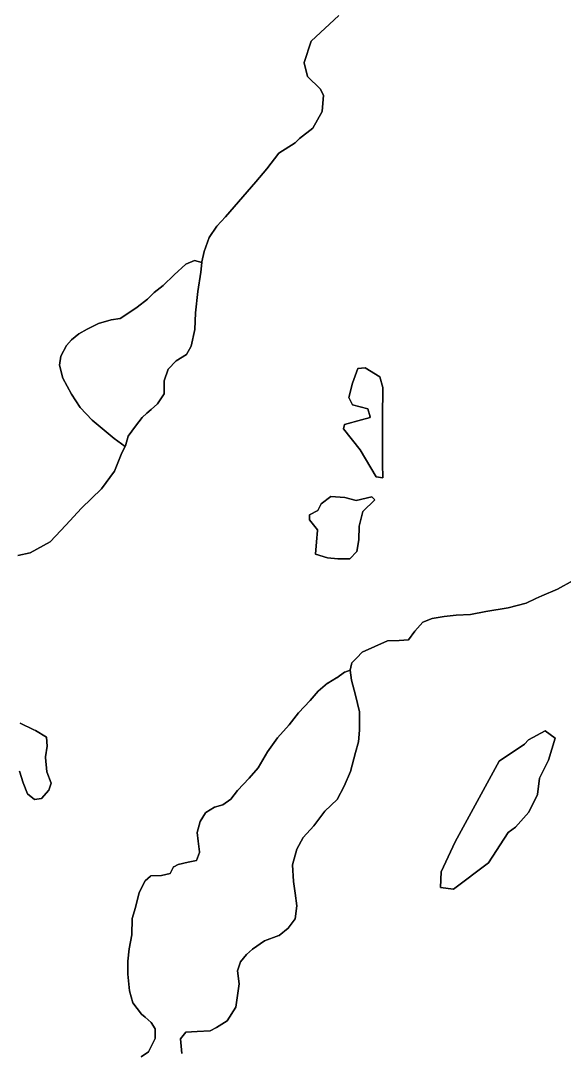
# Model space of a CAD drawing. Header units: inches. Extents: x 288635 to 1232953, y 676945 to 1655780.
# Drawn here: x 487609 to 499888, y 1500510 to 1523862 of the extents above; entities that cross this region are included whole.
import ezdxf

# ---------------------------------------------------------------- set-up
doc = ezdxf.new("R2010")
doc.units = ezdxf.units.IN
doc.header["$MEASUREMENT"] = 0

msp = doc.modelspace()

# ---------------------------------------------------------------- linework, layer by layer
at = {"color": 1}
for points in [[(494796.2066, 1523978.8426), (494167.5553, 1523394.6415), (494008.805, 1522918.3905), (494010.7308, 1522910.6871), (494008.805, 1522904.9096), (494085.0052, 1522600.109), (494370.0042, 1522321.1985), (494446.3216, 1522175.327), (494415.2049, 1521809.7052), (494206.5319, 1521432.4886), (493909.5741, 1521199.7379), (493806.3063, 1521100.5198), (493437.3039, 1520867.3364), (493171.1927, 1520509.5118), (492922.3902, 1520220.5799), (492625.4325, 1519875.4668), (492232.1641, 1519426.0173), (492039.5428, 1519217.3442), (491862.9734, 1518960.5159), (491750.611, 1518639.4805), (491702.4557, 1518406.7298), (491701.1405, 1518393.6247), (491533.9121, 1518441.4042), (491341.2908, 1518353.1195), (491076.4366, 1518112.3429), (490827.6342, 1517871.5664), (490626.987, 1517711.0487), (490474.4952, 1517566.5827), (490241.7445, 1517381.9874), (490073.2009, 1517269.625), (489856.502, 1517125.159), (489655.8549, 1517093.0555), (489366.923, 1517012.7966), (489110.0947, 1516884.3825), (488925.4993, 1516780.046), (488756.9557, 1516643.6059), (488644.5933, 1516515.1917), (488516.1792, 1516274.4152), (488484.0756, 1516073.768), (488564.3345, 1515776.8103), (488756.9557, 1515415.6454), (488949.577, 1515110.6618), (489222.4571, 1514829.7558), (489720.062, 1514412.4098), (489972.0236, 1514235.037), (489896.6315, 1514088.8035), (489728.0879, 1513671.4575), (489431.1301, 1513278.1891), (488981.6805, 1512836.7654), (488628.5416, 1512451.5229), (488395.7672, 1512202.8776), (488275.4026, 1512074.3063), (487825.953, 1511825.5038), (487545.047, 1511769.3226)], [(487545.047, 1511769.3226), (487825.953, 1511825.5038), (488275.4026, 1512074.3063), (488395.7672, 1512202.8776), (488628.5416, 1512451.5229), (488981.6805, 1512836.7654), (489431.1301, 1513278.1891), (489728.0879, 1513671.4575), (489896.6315, 1514088.8035), (489972.0236, 1514235.037), (489977.123, 1514244.9281), (490035.3005, 1514468.9456), (490203.683, 1514693.4556), (490356.0291, 1514885.8928), (490460.6356, 1514982.1308), (490556.4844, 1515070.3117), (490700.8123, 1515198.6031), (490853.1584, 1515423.1131), (490853.1584, 1515706.3061), (490853.1584, 1515719.787), (490941.3587, 1515984.3881), (491117.7594, 1516168.807), (491350.2876, 1516313.1348), (491462.5426, 1516497.5538), (491542.7248, 1516874.4098), (491558.7612, 1517251.2659), (491606.8705, 1517740.3769), (491679.0344, 1518173.3605), (491701.1405, 1518393.6247), (491702.4557, 1518406.7298), (491750.611, 1518639.4805), (491862.9734, 1518960.5159), (492039.5428, 1519217.3442), (492232.1641, 1519426.0173), (492625.4325, 1519875.4668), (492922.3902, 1520220.5799), (493171.1927, 1520509.5118), (493437.3039, 1520867.3364), (493806.3063, 1521100.5198), (493909.5741, 1521199.7379), (494206.5319, 1521432.4886), (494415.2049, 1521809.7052), (494446.3216, 1522175.327), (494370.0042, 1522321.1985), (494085.0052, 1522600.109), (494008.805, 1522904.9096), (494010.7308, 1522910.6871), (494008.805, 1522918.3905), (494167.5553, 1523394.6415), (494796.2066, 1523978.8426)], [(500089.5058, 1511202.0556), (499736.3669, 1511009.4344), (499383.2279, 1510856.9426), (499244.963, 1510792.419), (499022.0631, 1510688.399), (498620.7688, 1510584.0625), (498115.1381, 1510503.8036), (497770.025, 1510431.5706), (497445.1557, 1510416.1007), (497176.1095, 1510391.4412), (496903.2294, 1510343.2859), (496694.5563, 1510263.0271), (496509.961, 1510054.354), (496365.495, 1509861.7328), (496156.822, 1509845.681), (495891.9678, 1509837.6551), (495320.3712, 1509583.5294), (495201.7417, 1509452.4126), (495089.3793, 1509340.0502), (495082.1574, 1509309.7184), (495049.2498, 1509171.5066), (494926.51, 1509131.6676), (494919.767, 1509126.7636), (494750.1093, 1509003.3762), (494746.3298, 1509001.1085), (494742.1718, 1508998.0845), (494547.1905, 1508881.0957), (494541.7165, 1508877.8113), (494325.2247, 1508701.4106), (494148.824, 1508484.9188), (493884.2229, 1508212.2995), (493675.7494, 1507939.6803), (493411.1483, 1507643.0064), (493186.6383, 1507330.296), (492970.1465, 1506969.4764), (492769.6912, 1506728.93), (492505.0901, 1506456.3107), (492352.7441, 1506255.8553), (492175.6932, 1506132.6895), (491983.8255, 1506076.7281), (491791.3884, 1505956.4549), (491791.0709, 1505955.9257), (491783.4509, 1505951.1632), (491663.1777, 1505750.7079), (491592.1916, 1505506.2006), (491617.2957, 1505305.3687), (491647.1412, 1505066.6041), (491645.8641, 1505063.3403), (491647.1412, 1505053.1232), (491576.5272, 1504872.6653), (491390.4777, 1504833.905), (491165.9677, 1504777.7775), (491069.7491, 1504729.6682), (491068.8041, 1504727.8728), (491061.8116, 1504724.3765), (490983.6697, 1504575.9067), (490789.1116, 1504529.2128), (490548.5652, 1504521.1946), (490542.5327, 1504515.9664), (490540.6277, 1504515.9029), (490420.3545, 1504411.6661), (490284.0449, 1504147.0651), (490203.8627, 1503810.3001), (490123.6806, 1503561.7355), (490115.7594, 1503189.4395), (490059.5349, 1502872.1691), (490027.462, 1502591.5316), (490027.462, 1502300.3203), (490067.5531, 1501923.4643), (490139.717, 1501650.845), (490340.1724, 1501394.2622), (490419.3868, 1501326.7832), (490556.6641, 1501209.8432), (490644.8645, 1501065.5154), (490644.8645, 1501052.0345), (490644.8645, 1500857.0418), (490644.8645, 1500843.5609), (490492.9527, 1500541.103), (490329.4398, 1500432.0945)], [(491247.3218, 1500503.1284), (491220.9025, 1500840.6377), (491337.3021, 1500988.0771), (491598.2075, 1501003.8895), (491887.1394, 1501019.9413), (492028.648, 1501096.5918), (492273.4839, 1501244.8099), (492466.5242, 1501554.6905), (492542.7244, 1502077.9315), (492505.0442, 1502373.5818), (492577.2772, 1502582.2548), (492705.6913, 1502742.7725), (492842.1314, 1502863.1608), (493115.5864, 1503050.6727), (493436.1353, 1503170.8786), (493442.0078, 1503175.3959), (493444.0728, 1503176.1703), (493652.7458, 1503336.688), (493805.2376, 1503553.3869), (493845.367, 1503842.3188), (493805.2376, 1504131.2506), (493773.1341, 1504396.1049), (493749.0564, 1504773.3215), (493845.367, 1505126.4604), (493989.833, 1505391.3146), (494230.6095, 1505656.1689), (494479.412, 1505985.2302), (494760.318, 1506250.0844), (494912.8098, 1506555.068), (495057.2757, 1506884.1293), (495169.6381, 1507309.5012), (495241.8711, 1507550.2778), (495257.9229, 1507815.132), (495257.9229, 1508232.4781), (495169.6381, 1508609.6947), (495081.3534, 1508946.7819), (495049.2498, 1509171.5066), (495082.1574, 1509309.7184), (495089.3793, 1509340.0502), (495201.7417, 1509452.4126), (495320.3712, 1509583.5294), (495891.9678, 1509837.6551), (496156.822, 1509845.681), (496365.495, 1509861.7328), (496509.961, 1510054.354), (496694.5563, 1510263.0271), (496903.2294, 1510343.2859), (497176.1095, 1510391.4412), (497445.1557, 1510416.1007), (497770.025, 1510431.5706), (498115.1381, 1510503.8036), (498620.7688, 1510584.0625), (499022.0631, 1510688.399), (499244.963, 1510792.419), (499383.2279, 1510856.9426), (499736.3669, 1511009.4344), (500089.5058, 1511202.0556)], [(490329.4398, 1500432.0945), (490492.9527, 1500541.103), (490644.8645, 1500843.5609), (490644.8645, 1500857.0418), (490644.8645, 1501052.0345), (490644.8645, 1501065.5154), (490556.6641, 1501209.8432), (490419.3868, 1501326.7832), (490340.1724, 1501394.2622), (490139.717, 1501650.845), (490067.5531, 1501923.4643), (490027.462, 1502300.3203), (490027.462, 1502591.5316), (490059.5349, 1502872.1691), (490115.7594, 1503189.4395), (490123.6806, 1503561.7355), (490203.8627, 1503810.3001), (490284.0449, 1504147.0651), (490420.3545, 1504411.6661), (490540.6277, 1504515.9029), (490542.5327, 1504515.9664), (490548.5652, 1504521.1946), (490789.1116, 1504529.2128), (490983.6697, 1504575.9067), (491061.8116, 1504724.3765), (491068.8041, 1504727.8728), (491069.7491, 1504729.6682), (491165.9677, 1504777.7775), (491390.4777, 1504833.905), (491576.5272, 1504872.6653), (491647.1412, 1505053.1232), (491645.8641, 1505063.3403), (491647.1412, 1505066.6041), (491617.2957, 1505305.3687), (491592.1916, 1505506.2006), (491663.1777, 1505750.7079), (491783.4509, 1505951.1632), (491791.0709, 1505955.9257), (491791.3884, 1505956.4549), (491983.8255, 1506076.7281), (492175.6932, 1506132.6895), (492352.7441, 1506255.8553), (492505.0901, 1506456.3107), (492769.6912, 1506728.93), (492970.1465, 1506969.4764), (493186.6383, 1507330.296), (493411.1483, 1507643.0064), (493675.7494, 1507939.6803), (493884.2229, 1508212.2995), (494148.824, 1508484.9188), (494325.2247, 1508701.4106), (494541.7165, 1508877.8113), (494547.1905, 1508881.0957), (494742.1718, 1508998.0845), (494746.3298, 1509001.1085), (494750.1093, 1509003.3762), (494919.767, 1509126.7636), (494926.51, 1509131.6676), (495049.2498, 1509171.5066), (495081.3534, 1508946.7819), (495169.6381, 1508609.6947), (495257.9229, 1508232.4781), (495257.9229, 1507815.132), (495241.8711, 1507550.2778), (495169.6381, 1507309.5012), (495057.2757, 1506884.1293), (494912.8098, 1506555.068), (494760.318, 1506250.0844), (494479.412, 1505985.2302), (494230.6095, 1505656.1689), (493989.833, 1505391.3146), (493845.367, 1505126.4604), (493749.0564, 1504773.3215), (493773.1341, 1504396.1049), (493805.2376, 1504131.2506), (493845.367, 1503842.3188), (493805.2376, 1503553.3869), (493652.7458, 1503336.688), (493444.0728, 1503176.1703), (493442.0078, 1503175.3959), (493436.1353, 1503170.8786), (493115.5864, 1503050.6727), (492842.1314, 1502863.1608), (492705.6913, 1502742.7725), (492577.2772, 1502582.2548), (492505.0442, 1502373.5818), (492542.7244, 1502077.9315), (492466.5242, 1501554.6905), (492273.4839, 1501244.8099), (492028.648, 1501096.5918), (491887.1394, 1501019.9413), (491598.2075, 1501003.8895), (491337.3021, 1500988.0771), (491220.9025, 1500840.6377), (491247.3218, 1500503.1284)], [(487597.7635, 1507976.7479), (487903.9195, 1507827.2298), (487942.5467, 1507808.3654), (488191.1113, 1507656.0193), (488206.4457, 1507456.6734), (488167.0567, 1507212.462), (488167.8889, 1507204.1404), (488167.0567, 1507198.9811), (488199.1295, 1506878.2525), (488300.9322, 1506619.8302), (488247.2388, 1506458.7499), (488078.8563, 1506274.331), (487918.492, 1506250.2763), (487766.146, 1506378.5678), (487661.9092, 1506627.1324), (487581.7271, 1506891.7334)], [(487581.7271, 1506891.7334), (487661.9092, 1506627.1324), (487766.146, 1506378.5678), (487918.492, 1506250.2763), (488078.8563, 1506274.331), (488247.2388, 1506458.7499), (488300.9322, 1506619.8302), (488199.1295, 1506878.2525), (488167.0567, 1507198.9811), (488167.8889, 1507204.1404), (488167.0567, 1507212.462), (488206.4457, 1507456.6734), (488191.1113, 1507656.0193), (487942.5467, 1507808.3654), (487903.9195, 1507827.2298), (487597.7635, 1507976.7479)]]:
    msp.add_lwpolyline(points, dxfattribs=at)
for points in [[(489977.123, 1514244.9281), (489972.0236, 1514235.037), (489720.062, 1514412.4098), (489222.4571, 1514829.7558), (488949.577, 1515110.6618), (488756.9557, 1515415.6454), (488564.3345, 1515776.8103), (488484.0756, 1516073.768), (488516.1792, 1516274.4152), (488644.5933, 1516515.1917), (488756.9557, 1516643.6059), (488925.4993, 1516780.046), (489110.0947, 1516884.3825), (489366.923, 1517012.7966), (489655.8549, 1517093.0555), (489856.502, 1517125.159), (490073.2009, 1517269.625), (490241.7445, 1517381.9874), (490474.4952, 1517566.5827), (490626.987, 1517711.0487), (490827.6342, 1517871.5664), (491076.4366, 1518112.3429), (491341.2908, 1518353.1195), (491533.9121, 1518441.4042), (491701.1405, 1518393.6247), (491679.0344, 1518173.3605), (491606.8705, 1517740.3769), (491558.7612, 1517251.2659), (491542.7248, 1516874.4098), (491462.5426, 1516497.5538), (491350.2876, 1516313.1348), (491117.7594, 1516168.807), (490941.3587, 1515984.3881), (490853.1584, 1515719.787), (490853.1584, 1515706.3061), (490853.1584, 1515423.1131), (490700.8123, 1515198.6031), (490556.4844, 1515070.3117), (490460.6356, 1514982.1308), (490356.0291, 1514885.8928), (490203.683, 1514693.4556), (490035.3005, 1514468.9456), (489977.123, 1514244.9281)], [(495777.7872, 1513842.1743), (495788.0515, 1513523.981), (495638.6719, 1513545.3209), (495274.8318, 1514155.2882), (494902.4352, 1514634.0839), (494921.6928, 1514730.3723), (495306.9353, 1514837.3841), (495499.5566, 1514890.89), (495495.8911, 1514903.3527), (495499.5566, 1514904.3709), (495446.0507, 1515086.2909), (495103.6129, 1515171.9004), (495020.298, 1515338.5301), (495103.6129, 1515661.375), (495221.3259, 1515993.1116), (495392.5448, 1516014.5139), (495724.2813, 1515811.1915), (495788.2926, 1515565.8151), (495777.7872, 1514882.9685), (495777.7872, 1514869.4876), (495777.7872, 1513855.6552), (495777.7872, 1513842.1743)], [(495638.6719, 1513545.3209), (495788.0515, 1513523.981), (495777.7872, 1513842.1743), (495777.7872, 1513855.6552), (495777.7872, 1514869.4876), (495777.7872, 1514882.9685), (495788.2926, 1515565.8151), (495724.2813, 1515811.1915), (495392.5448, 1516014.5139), (495221.3259, 1515993.1116), (495103.6129, 1515661.375), (495020.298, 1515338.5301), (495103.6129, 1515171.9004), (495446.0507, 1515086.2909), (495499.5566, 1514904.3709), (495495.8911, 1514903.3527), (495499.5566, 1514890.89), (495306.9353, 1514837.3841), (494921.6928, 1514730.3723), (494902.4352, 1514634.0839), (495274.8318, 1514155.2882), (495638.6719, 1513545.3209)], [(494932.394, 1513082.3905), (495189.2223, 1513007.4822), (495542.3613, 1513093.0916), (495610.3969, 1513025.056), (495339.0389, 1512764.1348), (495253.4294, 1512432.3982), (495242.7282, 1512122.0639), (495199.9235, 1511854.5344), (495039.4058, 1511694.0167), (494771.8763, 1511694.0167), (494536.4503, 1511715.4191), (494269.8963, 1511800.7164), (494290.3232, 1512076.4795), (494311.7255, 1512333.3078), (494310.7069, 1512334.566), (494311.7255, 1512346.7887), (494129.8055, 1512571.5135), (494129.8055, 1512686.4468), (494322.4267, 1512782.7574), (494397.335, 1512932.5739), (494611.3586, 1513103.7928), (494932.394, 1513082.3905)], [(494536.4503, 1511715.4191), (494771.8763, 1511694.0167), (495039.4058, 1511694.0167), (495199.9235, 1511854.5344), (495242.7282, 1512122.0639), (495253.4294, 1512432.3982), (495339.0389, 1512764.1348), (495610.3969, 1513025.056), (495542.3613, 1513093.0916), (495189.2223, 1513007.4822), (494932.394, 1513082.3905), (494611.3586, 1513103.7928), (494397.335, 1512932.5739), (494322.4267, 1512782.7574), (494129.8055, 1512686.4468), (494129.8055, 1512571.5135), (494311.7255, 1512346.7887), (494310.7069, 1512334.566), (494311.7255, 1512333.3078), (494290.3232, 1512076.4795), (494269.8963, 1511800.7164), (494536.4503, 1511715.4191)], [(497091.4947, 1504261.933), (497382.5141, 1504221.0956), (498176.2656, 1504816.4093), (498621.8538, 1505504.1896), (498786.5984, 1505623.5506), (499085.049, 1505960.1013), (499281.8994, 1506366.5021), (499326.8421, 1506734.486), (499526.9271, 1507139.3323), (499684.3937, 1507634.2274), (499456.2129, 1507800.7422), (499075.8736, 1507602.3043), (498985.8929, 1507500.2481), (498414.3911, 1507118.2889), (497422.2016, 1505292.6602), (497104.701, 1504617.9714), (497091.4947, 1504261.933)], [(498176.2656, 1504816.4093), (497382.5141, 1504221.0956), (497091.4947, 1504261.933), (497104.701, 1504617.9714), (497422.2016, 1505292.6602), (498414.3911, 1507118.2889), (498985.8929, 1507500.2481), (499075.8736, 1507602.3043), (499456.2129, 1507800.7422), (499684.3937, 1507634.2274), (499526.9271, 1507139.3323), (499326.8421, 1506734.486), (499281.8994, 1506366.5021), (499085.049, 1505960.1013), (498786.5984, 1505623.5506), (498621.8538, 1505504.1896), (498176.2656, 1504816.4093)]]:
    msp.add_lwpolyline(points, close=True, dxfattribs=at)

doc.saveas('drawing.dxf')
